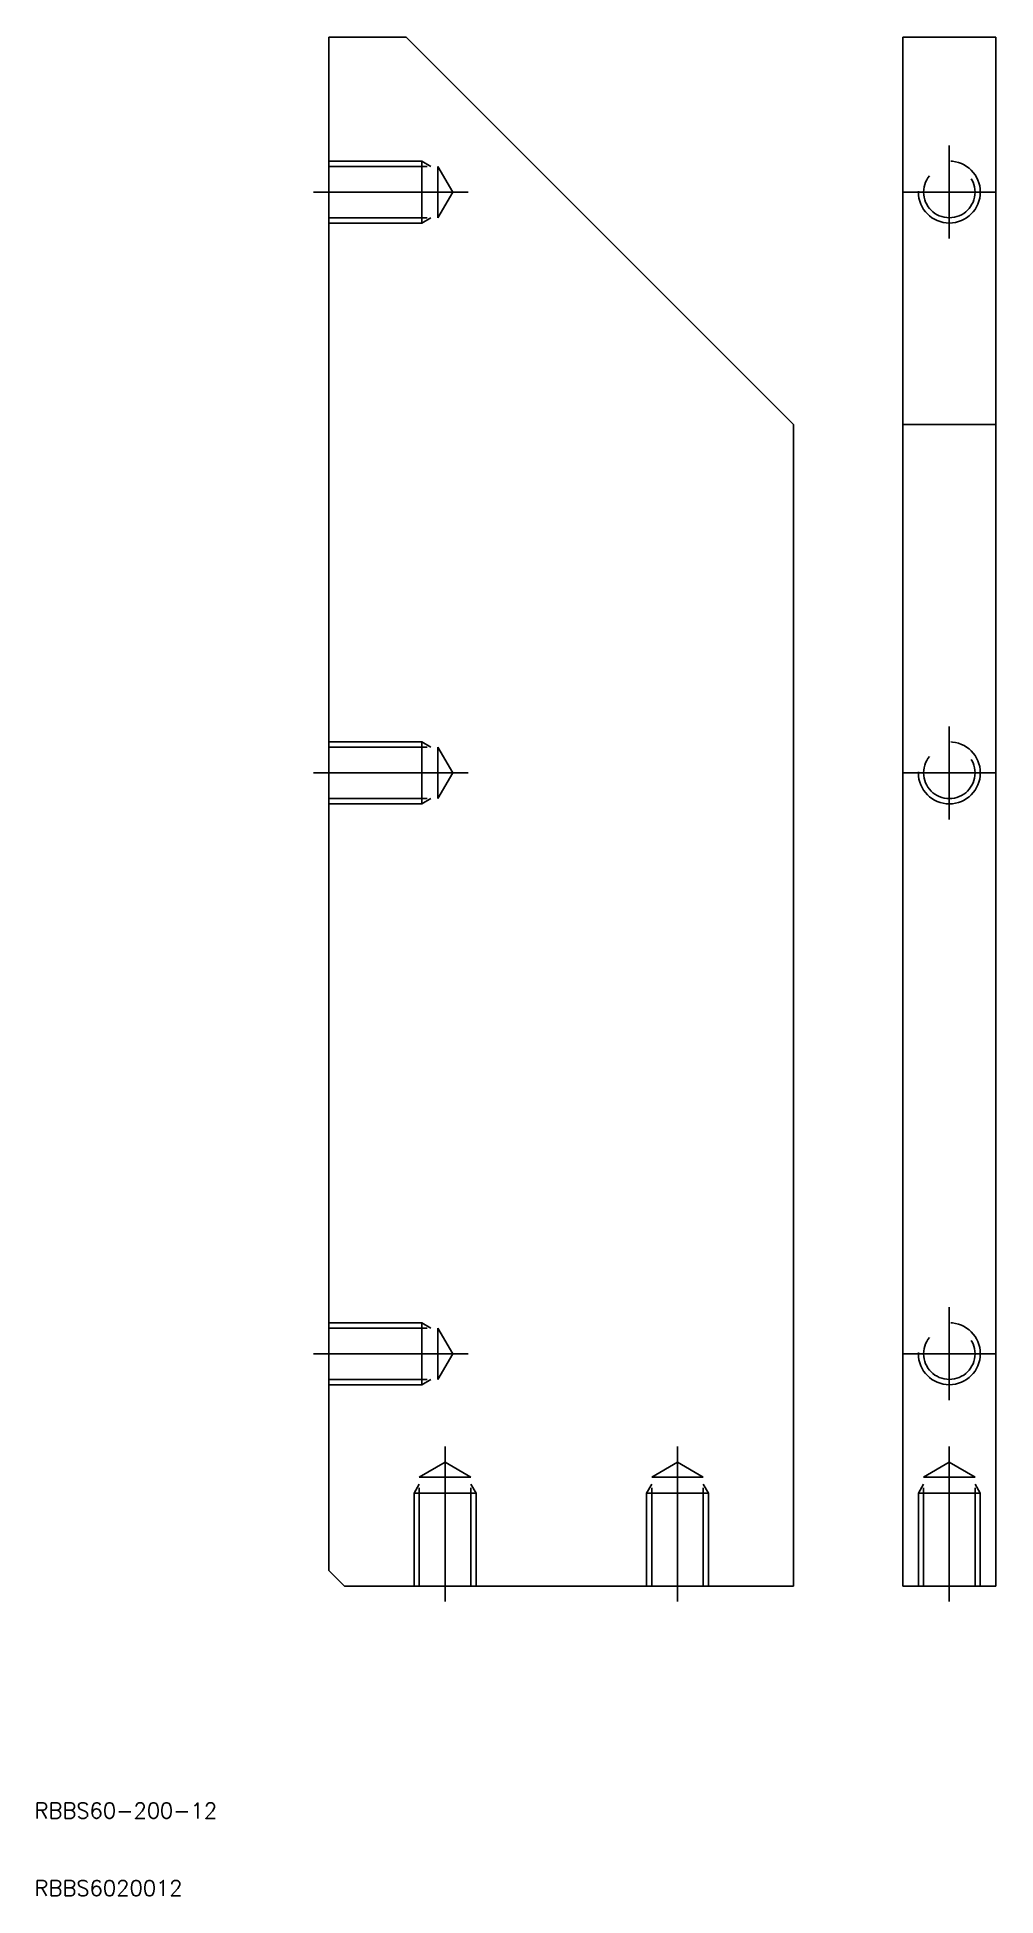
# Model space of a CAD drawing. Extents: x 10 to 134, y 10 to 250.
import ezdxf

# ---------------------------------------------------------------- set-up
doc = ezdxf.new("R2010")
doc.units = 0
doc.linetypes.add('CENTER', pattern=[50.8, 31.75, -6.35, 6.35, -6.35])
doc.linetypes.add('DASHED', pattern=[19.05, 12.7, -6.35])
doc.layers.get('0').update_dxf_attribs({"linetype": 'CONTINUOUS'})
doc.layers.add('CENTER', color=1, linetype='CENTER')
doc.styles.get("Standard").update_dxf_attribs({"font": 'txt.shx'})

msp = doc.modelspace()

# ---------------------------------------------------------------- linework, layer by layer
at = {"color": 7, "linetype": 'CONTINUOUS'}
for p, q in [((48, 250), (58, 250)), ((48, 52), (48, 250)), ((108, 200), (58, 250)), ((122.11, 250), (134.11, 250)), ((122.11, 50), (122.11, 250)), ((134.11, 50), (134.11, 250)), ((108, 50), (108, 200)), ((122.11, 200), (134.11, 200)), ((50, 50), (48, 52)), ((50, 50), (108, 50)), ((122.11, 50), (134.11, 50))]:
    msp.add_line(p, q, dxfattribs=at)
at = {"color": 3, "linetype": 'DASHED'}
for p, q in [((48, 234), (60, 234)), ((48, 233.32), (62.08, 233.32)), ((60, 234), (60, 226)), ((60, 234), (61.17, 233.32)), ((62.08, 233.32), (62.08, 226.68)), ((64, 230), (62.08, 233.32)), ((64, 230), (62.08, 226.68)), ((48, 226.68), (62.08, 226.68)), ((48, 226), (60, 226)), ((60, 226), (61.17, 226.68)), ((48, 159), (60, 159)), ((60, 159), (60, 151)), ((60, 159), (61.17, 158.32)), ((48, 158.32), (62.08, 158.32)), ((62.08, 158.32), (62.08, 151.68)), ((64, 155), (62.08, 158.32)), ((64, 155), (62.08, 151.68)), ((48, 151.68), (62.08, 151.68)), ((60, 151), (61.17, 151.68)), ((48, 151), (60, 151)), ((48, 84), (60, 84)), ((60, 84), (60, 76)), ((60, 84), (61.17, 83.32)), ((48, 83.32), (62.08, 83.32)), ((62.08, 83.32), (62.08, 76.68)), ((64, 80), (62.08, 83.32)), ((64, 80), (62.08, 76.68)), ((48, 76.68), (62.08, 76.68)), ((48, 76), (60, 76)), ((60, 76), (61.17, 76.68)), ((63, 66), (59.68, 64.08)), ((63, 66), (66.32, 64.08)), ((93, 66), (89.68, 64.08)), ((93, 66), (96.32, 64.08)), ((128.11, 66), (124.79, 64.08)), ((128.11, 66), (131.44, 64.08)), ((59, 62), (59.68, 63.17)), ((59.68, 64.08), (66.32, 64.08)), ((59.68, 50), (59.68, 64.08)), ((66.32, 50), (66.32, 64.08)), ((67, 62), (66.32, 63.17)), ((89, 62), (89.68, 63.17)), ((89.68, 64.08), (96.32, 64.08)), ((89.68, 50), (89.68, 64.08)), ((96.32, 50), (96.32, 64.08)), ((97, 62), (96.32, 63.17)), ((124.11, 62), (124.79, 63.17)), ((124.79, 64.08), (131.44, 64.08)), ((124.79, 50), (124.79, 64.08)), ((131.44, 50), (131.44, 64.08)), ((132.11, 62), (131.44, 63.17)), ((59, 62), (67, 62)), ((59, 50), (59, 62)), ((67, 50), (67, 62)), ((89, 62), (97, 62)), ((89, 50), (89, 62)), ((97, 50), (97, 62)), ((124.11, 62), (132.11, 62)), ((124.11, 50), (124.11, 62)), ((132.11, 50), (132.11, 62))]:
    msp.add_line(p, q, dxfattribs=at)
for centre, radius in [((128.11, 230), 4), ((128.11, 230), 3.32), ((128.11, 155), 4), ((128.11, 155), 3.32), ((128.11, 80), 4), ((128.11, 80), 3.32)]:
    msp.add_circle(centre, radius, dxfattribs=at)
at = {"layer": 'CENTER', "color": 1, "linetype": 'CENTER'}
for p, q in [((128.11, 224), (128.11, 236)), ((46, 230), (66, 230)), ((122.11, 230), (134.11, 230)), ((128.11, 149), (128.11, 161)), ((46, 155), (66, 155)), ((122.11, 155), (134.11, 155)), ((128.11, 74), (128.11, 86)), ((46, 80), (66, 80)), ((122.11, 80), (134.11, 80)), ((63, 48), (63, 68)), ((93, 48), (93, 68)), ((128.11, 48), (128.11, 68))]:
    msp.add_line(p, q, dxfattribs=at)

# ---------------------------------------------------------------- texts
at = {"color": 7, "linetype": 'CONTINUOUS'}
for s, p in [('RBBS60-200-12 ', (10, 20)), ('RBBS6020012 ', (10, 10))]:
    msp.add_text(s, height=2, dxfattribs=at).set_placement(p)

doc.saveas('drawing.dxf')
